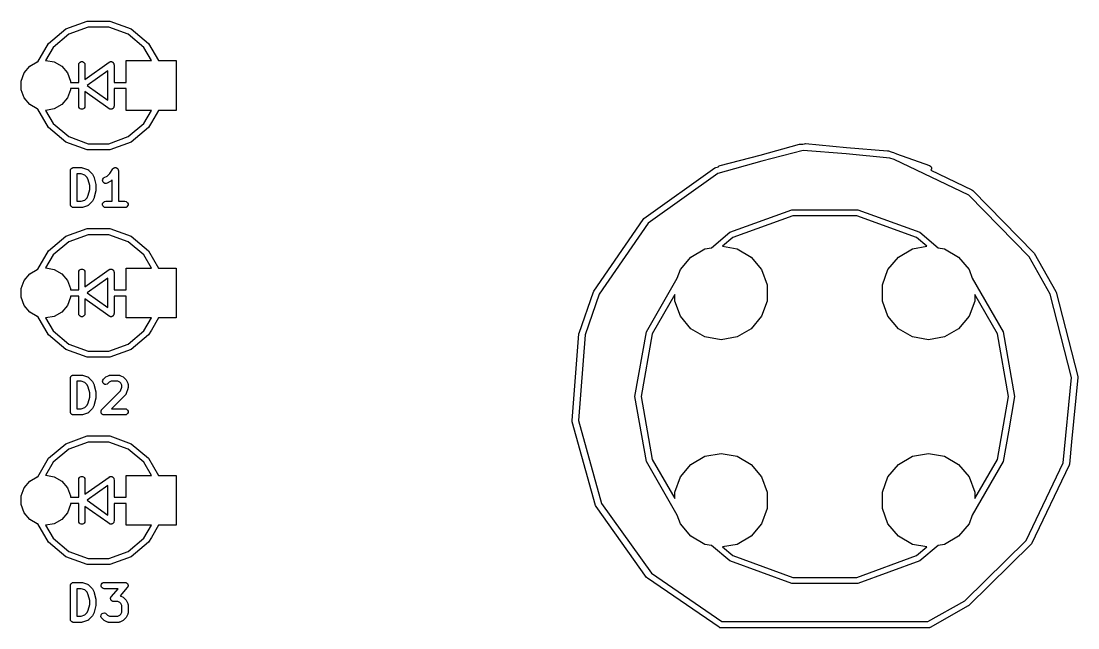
# Model space of a CAD drawing. Extents: x 12 to 77, y -112 to -11.
# Drawn here: x 42.64 to 68.1, y -26.07 to -11.45 of the extents above; entities that cross this region are included whole.
import ezdxf

# ---------------------------------------------------------------- set-up
doc = ezdxf.new("R2010")
doc.units = 0
doc.header["$MEASUREMENT"] = 0
doc.layers.add('BLACK', color=7, linetype='CONTINUOUS')

msp = doc.modelspace()

# ---------------------------------------------------------------- linework, layer by layer
at = {"layer": 'Black'}
for p, q in [((43.7125, -11.636), (44.2265, -11.4489)), ((44.2265, -11.4489), (44.7735, -11.4489)), ((44.7735, -11.4489), (45.2875, -11.636)), ((43.2935, -11.9876), (43.7125, -11.636)), ((44.2526, -11.5966), (43.7875, -11.7659)), ((44.7474, -11.5966), (44.2526, -11.5966)), ((45.2125, -11.7659), (44.7474, -11.5966)), ((45.2875, -11.636), (45.7065, -11.9876)), ((43.7875, -11.7659), (43.4084, -12.084)), ((45.5916, -12.084), (45.2125, -11.7659)), ((43.0371, -12.4317), (43.2935, -11.9876)), ((43.4084, -12.084), (43.227, -12.3982)), ((45.774, -12.4), (45.5916, -12.084)), ((45.7065, -11.9876), (45.9446, -12.4)), ((42.8429, -12.5386), (43.024, -12.434)), ((43.024, -12.434), (43.0371, -12.4317)), ((43.227, -12.3982), (43.23, -12.3977)), ((43.23, -12.3977), (43.436, -12.434)), ((43.436, -12.434), (43.6171, -12.5386)), ((44.025, -12.5), (44.0295, -12.4743)), ((44.0295, -12.4743), (44.0425, -12.4518)), ((44.0425, -12.4518), (44.0625, -12.435)), ((44.0625, -12.435), (44.087, -12.4261)), ((44.087, -12.4261), (44.113, -12.4261)), ((44.113, -12.4261), (44.1375, -12.435)), ((44.1375, -12.435), (44.1575, -12.4518)), ((44.1575, -12.4518), (44.1705, -12.4743)), ((44.1705, -12.4743), (44.175, -12.5)), ((44.175, -12.8543), (44.7564, -12.439)), ((44.7564, -12.439), (44.7597, -12.4374)), ((44.7597, -12.4374), (44.7625, -12.435)), ((44.7625, -12.435), (44.7714, -12.4318)), ((44.7714, -12.4318), (44.7799, -12.4277)), ((44.7799, -12.4277), (44.7835, -12.4274)), ((44.7835, -12.4274), (44.787, -12.4261)), ((44.787, -12.4261), (44.7964, -12.4261)), ((44.7964, -12.4261), (44.8058, -12.4252)), ((44.8058, -12.4252), (44.8094, -12.4261)), ((44.8094, -12.4261), (44.813, -12.4261)), ((44.813, -12.4261), (44.8219, -12.4294)), ((44.8219, -12.4294), (44.8311, -12.4317)), ((44.8311, -12.4317), (44.8341, -12.4338)), ((44.8341, -12.4338), (44.8375, -12.435)), ((44.8375, -12.435), (44.8447, -12.4411)), ((44.8447, -12.4411), (44.8525, -12.4465)), ((44.8525, -12.4465), (44.8547, -12.4494)), ((44.8547, -12.4494), (44.8575, -12.4518)), ((44.8575, -12.4518), (44.8622, -12.46)), ((44.8622, -12.46), (44.8677, -12.4677)), ((44.8677, -12.4677), (44.8687, -12.4712)), ((44.8687, -12.4712), (44.8705, -12.4743)), ((44.8705, -12.4743), (44.8721, -12.4837)), ((45.17, -12.925), (45.17, -12.4)), ((45.17, -12.4), (45.774, -12.4)), ((45.9446, -12.4), (46.37, -12.4)), ((46.37, -12.4), (46.37, -13.6)), ((42.6369, -12.8954), (42.7084, -12.6989)), ((42.7084, -12.6989), (42.8429, -12.5386)), ((43.6171, -12.5386), (43.7516, -12.6989)), ((43.7516, -12.6989), (43.8231, -12.8954)), ((44.025, -12.925), (44.025, -12.5)), ((44.175, -12.5), (44.175, -12.8543)), ((44.725, -12.6457), (44.229, -13)), ((44.725, -13.3543), (44.725, -12.6457)), ((44.8721, -12.4837), (44.8747, -12.4928)), ((44.8747, -12.4928), (44.8744, -12.4964)), ((44.8744, -12.4964), (44.875, -12.5)), ((44.875, -12.5), (44.875, -12.925)), ((42.6369, -13.1046), (42.6369, -12.8954)), ((43.8231, -12.8954), (43.8231, -12.925)), ((43.8231, -12.925), (44.025, -12.925)), ((44.875, -12.925), (45.17, -12.925)), ((42.7084, -13.3011), (42.6369, -13.1046)), ((43.8231, -13.1046), (43.7516, -13.3011)), ((44.025, -13.075), (43.8231, -13.075)), ((43.8231, -13.075), (43.8231, -13.1046)), ((44.025, -13.5), (44.025, -13.075)), ((44.725, -13.5386), (44.175, -13.1457)), ((44.175, -13.1457), (44.175, -13.5)), ((44.229, -13), (44.725, -13.3543)), ((45.17, -13.075), (44.875, -13.075)), ((44.875, -13.075), (44.875, -13.5)), ((45.17, -13.6), (45.17, -13.075)), ((42.8429, -13.4614), (42.7084, -13.3011)), ((43.024, -13.566), (42.8429, -13.4614)), ((43.6171, -13.4614), (43.436, -13.566)), ((43.7516, -13.3011), (43.6171, -13.4614)), ((43.0371, -13.5683), (43.024, -13.566)), ((43.2935, -14.0124), (43.0371, -13.5683)), ((43.23, -13.6023), (43.227, -13.6018)), ((43.227, -13.6018), (43.4084, -13.916)), ((43.436, -13.566), (43.23, -13.6023)), ((44.0295, -13.5257), (44.025, -13.5)), ((44.0425, -13.5482), (44.0295, -13.5257)), ((44.0625, -13.565), (44.0425, -13.5482)), ((44.087, -13.5739), (44.0625, -13.565)), ((44.113, -13.5739), (44.087, -13.5739)), ((44.1375, -13.565), (44.113, -13.5739)), ((44.1575, -13.5482), (44.1375, -13.565)), ((44.1705, -13.5257), (44.1575, -13.5482)), ((44.175, -13.5), (44.1705, -13.5257)), ((44.7564, -13.561), (44.725, -13.5386)), ((44.7597, -13.5626), (44.7564, -13.561)), ((44.7625, -13.565), (44.7597, -13.5626)), ((44.7714, -13.5682), (44.7625, -13.565)), ((44.7799, -13.5723), (44.7714, -13.5682)), ((44.7835, -13.5726), (44.7799, -13.5723)), ((44.787, -13.5739), (44.7835, -13.5726)), ((44.7964, -13.5739), (44.787, -13.5739)), ((44.8058, -13.5748), (44.7964, -13.5739)), ((44.8094, -13.5739), (44.8058, -13.5748)), ((44.813, -13.5739), (44.8094, -13.5739)), ((44.8219, -13.5706), (44.813, -13.5739)), ((44.8311, -13.5683), (44.8219, -13.5706)), ((44.8341, -13.5662), (44.8311, -13.5683)), ((44.8375, -13.565), (44.8341, -13.5662)), ((44.8447, -13.5589), (44.8375, -13.565)), ((44.8525, -13.5535), (44.8447, -13.5589)), ((44.8547, -13.5506), (44.8525, -13.5535)), ((44.8575, -13.5482), (44.8547, -13.5506)), ((44.8622, -13.54), (44.8575, -13.5482)), ((44.8677, -13.5323), (44.8622, -13.54)), ((44.8687, -13.5288), (44.8677, -13.5323)), ((44.8705, -13.5257), (44.8687, -13.5288)), ((44.8721, -13.5163), (44.8705, -13.5257)), ((44.8747, -13.5072), (44.8721, -13.5163)), ((44.875, -13.5), (44.8744, -13.5036)), ((44.8744, -13.5036), (44.8747, -13.5072)), ((45.774, -13.6), (45.17, -13.6)), ((45.5916, -13.916), (45.774, -13.6)), ((45.9446, -13.6), (45.774, -13.8954)), ((46.37, -13.6), (45.9446, -13.6)), ((43.4084, -13.916), (43.7875, -14.2341)), ((45.2125, -14.2341), (45.5916, -13.916)), ((45.774, -13.8954), (45.7065, -14.0124)), ((43.7125, -14.364), (43.2935, -14.0124)), ((43.7875, -14.2341), (44.2526, -14.4034)), ((44.7474, -14.4034), (45.2125, -14.2341)), ((45.7065, -14.0124), (45.2875, -14.364)), ((44.2265, -14.5511), (43.7125, -14.364)), ((44.2526, -14.4034), (44.7474, -14.4034)), ((45.2875, -14.364), (44.7735, -14.5511)), ((60.4406, -14.6803), (61.395, -14.4146)), ((61.395, -14.4146), (61.4209, -14.4121)), ((61.4209, -14.4121), (61.4209, -14.4121)), ((61.4209, -14.4121), (61.4677, -14.4157)), ((61.4677, -14.4157), (61.5132, -14.404)), ((61.5132, -14.404), (61.5391, -14.402)), ((61.5132, -14.404), (61.5132, -14.404)), ((61.5391, -14.402), (61.5391, -14.402)), ((61.5391, -14.402), (62.5251, -14.4979)), ((62.5251, -14.4979), (63.5128, -14.5747)), ((44.7735, -14.5511), (44.2265, -14.5511)), ((59.4813, -14.9274), (60.4406, -14.6803)), ((61.4809, -14.5672), (60.4795, -14.8252)), ((62.512, -14.6473), (61.4809, -14.5672)), ((63.5662, -14.7499), (62.512, -14.6473)), ((63.5128, -14.5747), (63.5223, -14.5771)), ((63.5223, -14.5771), (63.5319, -14.5787)), ((63.5319, -14.5787), (63.5989, -14.6024)), ((63.6685, -14.786), (63.5662, -14.7499)), ((63.5989, -14.6024), (63.6275, -14.6051)), ((63.6275, -14.6051), (63.6526, -14.6121)), ((63.6526, -14.6121), (63.7259, -14.6472)), ((63.7259, -14.6472), (64.525, -14.9293)), ((43.8329, -15.0236), (43.8351, -15.0174)), ((43.8351, -15.0174), (43.8393, -15.0124)), ((43.8393, -15.0124), (43.8426, -15.0067)), ((43.8426, -15.0067), (43.8477, -15.0025)), ((43.8477, -15.0025), (43.8519, -14.9974)), ((43.8519, -14.9974), (43.8575, -14.9942)), ((43.8575, -14.9942), (43.8626, -14.9899)), ((43.8626, -14.9899), (43.8687, -14.9877)), ((43.8687, -14.9877), (43.8744, -14.9844)), ((43.8744, -14.9844), (43.8809, -14.9833)), ((43.8809, -14.9833), (43.8871, -14.981)), ((43.8871, -14.981), (43.8936, -14.981)), ((43.8936, -14.981), (43.9001, -14.9799)), ((43.9001, -14.9799), (44.0936, -14.9799)), ((44.0936, -14.9799), (44.1054, -14.982)), ((44.1054, -14.982), (44.1173, -14.9837)), ((44.1173, -14.9837), (44.2334, -15.0224)), ((44.7707, -15.1232), (44.844, -15.0133)), ((44.844, -15.0133), (44.8469, -15.0103)), ((44.8469, -15.0103), (44.8489, -15.0067)), ((44.8489, -15.0067), (44.8558, -15.0009)), ((44.8558, -15.0009), (44.862, -14.9945)), ((44.862, -14.9945), (44.8657, -14.9926)), ((44.8657, -14.9926), (44.8689, -14.9899)), ((44.8689, -14.9899), (44.8773, -14.9869)), ((44.8773, -14.9869), (44.8853, -14.9829)), ((44.8853, -14.9829), (44.8895, -14.9825)), ((44.8895, -14.9825), (44.8934, -14.981)), ((44.8934, -14.981), (44.9023, -14.981)), ((44.9023, -14.981), (44.9112, -14.9801)), ((44.9112, -14.9801), (44.9153, -14.981)), ((44.9153, -14.981), (44.9194, -14.981)), ((44.9194, -14.981), (44.9278, -14.9841)), ((44.9278, -14.9841), (44.9365, -14.9862)), ((44.9365, -14.9862), (44.94, -14.9885)), ((44.94, -14.9885), (44.9439, -14.9899)), ((44.9439, -14.9899), (44.9508, -14.9957)), ((44.9508, -14.9957), (44.9582, -15.0007)), ((44.9582, -15.0007), (44.9607, -15.004)), ((44.9607, -15.004), (44.9639, -15.0067)), ((44.9639, -15.0067), (44.9683, -15.0144)), ((44.9683, -15.0144), (44.9736, -15.0217)), ((44.9736, -15.0217), (44.9748, -15.0256)), ((57.6431, -16.2086), (59.3501, -14.9885)), ((59.3501, -14.9885), (59.3736, -14.9773)), ((59.3736, -14.9773), (59.4375, -14.9595)), ((60.4795, -14.8252), (59.4266, -15.1183)), ((59.4375, -14.9595), (59.439, -14.9564)), ((59.439, -14.9564), (59.4576, -14.9381)), ((59.4576, -14.9381), (59.4813, -14.9274)), ((65.4689, -15.6469), (63.6685, -14.786)), ((64.525, -14.9293), (64.5477, -14.9421)), ((64.5477, -14.9421), (64.5646, -14.9619)), ((64.5646, -14.9619), (64.5737, -14.9863)), ((64.574, -15.0123), (64.5653, -15.0369)), ((64.5737, -14.9863), (64.574, -15.0123)), ((43.8251, -15.0549), (43.8262, -15.0484)), ((43.8251, -15.8677), (43.8251, -15.0549)), ((43.8262, -15.0419), (43.8285, -15.0357)), ((43.8262, -15.0484), (43.8262, -15.0419)), ((43.8285, -15.0357), (43.8296, -15.0292)), ((43.8296, -15.0292), (43.8329, -15.0236)), ((44.0814, -15.1299), (43.9751, -15.1299)), ((43.9751, -15.1299), (43.9751, -15.7927)), ((44.1692, -15.1592), (44.0814, -15.1299)), ((44.2255, -15.2154), (44.1692, -15.1592)), ((44.2551, -15.2746), (44.2255, -15.2154)), ((44.2334, -15.0224), (44.2372, -15.0245)), ((44.2372, -15.0245), (44.2414, -15.0256)), ((44.2414, -15.0256), (44.2486, -15.0307)), ((44.2486, -15.0307), (44.2563, -15.0349)), ((44.2895, -15.4125), (44.2551, -15.2746)), ((44.2563, -15.0349), (44.2592, -15.0381)), ((44.2592, -15.0381), (44.2627, -15.0406)), ((44.2627, -15.0406), (44.3402, -15.118)), ((44.3402, -15.118), (44.3471, -15.1278)), ((44.3471, -15.1278), (44.3542, -15.1375)), ((44.3542, -15.1375), (44.3929, -15.2149)), ((44.3929, -15.2149), (44.3952, -15.2227)), ((44.3952, -15.2227), (44.3986, -15.2302)), ((44.3986, -15.2302), (44.4373, -15.385)), ((44.5993, -15.2826), (44.6054, -15.2573)), ((44.6054, -15.2573), (44.6197, -15.2356)), ((44.6197, -15.2356), (44.6406, -15.22)), ((44.6406, -15.22), (44.7072, -15.1868)), ((44.7072, -15.1868), (44.7707, -15.1232)), ((44.8314, -15.2747), (44.8046, -15.3015)), ((44.8314, -15.7927), (44.8314, -15.2747)), ((44.9748, -15.0256), (44.9769, -15.0292)), ((44.9769, -15.0292), (44.9784, -15.0381)), ((44.9784, -15.0381), (44.9809, -15.0467)), ((44.9809, -15.0467), (44.9807, -15.0508)), ((44.9807, -15.0508), (44.9814, -15.0549)), ((44.9814, -15.0549), (44.9814, -15.7927)), ((59.4266, -15.1183), (57.7411, -16.323)), ((64.5653, -15.0369), (64.5584, -15.0453)), ((64.5584, -15.0453), (65.5455, -15.5173)), ((44.2551, -15.648), (44.2895, -15.5101)), ((44.2895, -15.5101), (44.2895, -15.4125)), ((44.4373, -15.385), (44.4379, -15.3942)), ((44.4379, -15.5284), (44.4373, -15.5375)), ((44.4379, -15.3942), (44.4395, -15.4032)), ((44.4395, -15.5194), (44.4379, -15.5284)), ((44.4395, -15.4032), (44.4395, -15.5194)), ((44.6023, -15.3085), (44.5993, -15.2826)), ((44.6139, -15.3318), (44.6023, -15.3085)), ((44.6328, -15.3497), (44.6139, -15.3318)), ((44.6567, -15.3601), (44.6328, -15.3497)), ((44.6827, -15.3616), (44.6567, -15.3601)), ((44.7077, -15.3542), (44.6827, -15.3616)), ((44.7851, -15.3155), (44.7077, -15.3542)), ((44.7948, -15.3083), (44.7851, -15.3155)), ((44.8046, -15.3015), (44.7948, -15.3083)), ((65.5455, -15.5173), (65.5455, -15.5173)), ((65.5455, -15.5173), (65.5455, -15.5173)), ((65.5455, -15.5173), (65.5667, -15.5324)), ((44.0814, -15.7927), (44.1692, -15.7634)), ((44.1692, -15.7634), (44.2255, -15.7072)), ((44.2255, -15.7072), (44.2551, -15.648)), ((44.3542, -15.7851), (44.3471, -15.7948)), ((44.3929, -15.7077), (44.3542, -15.7851)), ((44.3952, -15.6999), (44.3929, -15.7077)), ((44.3986, -15.6924), (44.3952, -15.6999)), ((44.4373, -15.5375), (44.3986, -15.6924)), ((66.9219, -17.1284), (65.4689, -15.6469)), ((65.5667, -15.5324), (65.5667, -15.5324)), ((65.5667, -15.5324), (67.0359, -17.0304)), ((43.8262, -15.8742), (43.8251, -15.8677)), ((43.8262, -15.8807), (43.8262, -15.8742)), ((43.8285, -15.8869), (43.8262, -15.8807)), ((43.8296, -15.8933), (43.8285, -15.8869)), ((43.8329, -15.899), (43.8296, -15.8933)), ((43.8351, -15.9052), (43.8329, -15.899)), ((43.8393, -15.9102), (43.8351, -15.9052)), ((43.8426, -15.9159), (43.8393, -15.9102)), ((43.8477, -15.9201), (43.8426, -15.9159)), ((43.8519, -15.9251), (43.8477, -15.9201)), ((43.8575, -15.9284), (43.8519, -15.9251)), ((43.8626, -15.9326), (43.8575, -15.9284)), ((43.8687, -15.9349), (43.8626, -15.9326)), ((43.8744, -15.9382), (43.8687, -15.9349)), ((43.8809, -15.9393), (43.8744, -15.9382)), ((43.8871, -15.9416), (43.8809, -15.9393)), ((43.8936, -15.9416), (43.8871, -15.9416)), ((43.9001, -15.9427), (43.8936, -15.9416)), ((44.0936, -15.9427), (43.9001, -15.9427)), ((43.9751, -15.7927), (44.0814, -15.7927)), ((44.1054, -15.9406), (44.0936, -15.9427)), ((44.1173, -15.9388), (44.1054, -15.9406)), ((44.2334, -15.9001), (44.1173, -15.9388)), ((44.2372, -15.8981), (44.2334, -15.9001)), ((44.2414, -15.897), (44.2372, -15.8981)), ((44.2486, -15.8919), (44.2414, -15.897)), ((44.2563, -15.8877), (44.2486, -15.8919)), ((44.2592, -15.8845), (44.2563, -15.8877)), ((44.2627, -15.882), (44.2592, -15.8845)), ((44.3402, -15.8046), (44.2627, -15.882)), ((44.3471, -15.7948), (44.3402, -15.8046)), ((44.6003, -15.8547), (44.6092, -15.8302)), ((44.6003, -15.8807), (44.6003, -15.8547)), ((44.6092, -15.9052), (44.6003, -15.8807)), ((44.6092, -15.8302), (44.626, -15.8102)), ((44.626, -15.9251), (44.6092, -15.9052)), ((44.626, -15.8102), (44.6485, -15.7972)), ((44.6485, -15.9382), (44.626, -15.9251)), ((44.6485, -15.7972), (44.6742, -15.7927)), ((44.6742, -15.9427), (44.6485, -15.9382)), ((44.6742, -15.7927), (44.8314, -15.7927)), ((45.1386, -15.9427), (44.6742, -15.9427)), ((44.9814, -15.7927), (45.1386, -15.7927)), ((45.1386, -15.7927), (45.1643, -15.7972)), ((45.1643, -15.9382), (45.1386, -15.9427)), ((45.1643, -15.7972), (45.1868, -15.8102)), ((45.1868, -15.9251), (45.1643, -15.9382)), ((45.1868, -15.8102), (45.2036, -15.8302)), ((45.2036, -15.9052), (45.1868, -15.9251)), ((45.2036, -15.8302), (45.2125, -15.8547)), ((45.2125, -15.8807), (45.2036, -15.9052)), ((45.2125, -15.8547), (45.2125, -15.8807)), ((59.7125, -16.5379), (61.2056, -15.9945)), ((61.2056, -15.9945), (62.7944, -15.9945)), ((62.7944, -15.9945), (64.2875, -16.5379)), ((56.4381, -17.9576), (57.6249, -16.2272)), ((57.6249, -16.2272), (57.6431, -16.2086)), ((57.6431, -16.2086), (57.6431, -16.2086)), ((61.2316, -16.1422), (59.7875, -16.6678)), ((62.7684, -16.1422), (61.2316, -16.1422)), ((64.2125, -16.6678), (62.7684, -16.1422)), ((43.7125, -16.636), (44.2265, -16.4489)), ((44.2265, -16.4489), (44.7735, -16.4489)), ((44.7735, -16.4489), (45.2875, -16.636)), ((57.7411, -16.323), (56.5674, -18.0343)), ((59.2669, -16.9118), (59.7125, -16.5379)), ((64.2875, -16.5379), (64.7331, -16.9118)), ((43.2935, -16.9876), (43.7125, -16.636)), ((43.7875, -16.7659), (43.4084, -17.084)), ((44.2526, -16.5966), (43.7875, -16.7659)), ((44.7474, -16.5966), (44.2526, -16.5966)), ((45.2125, -16.7659), (44.7474, -16.5966)), ((45.5916, -17.084), (45.2125, -16.7659)), ((45.2875, -16.636), (45.7065, -16.9876)), ((59.7875, -16.6678), (59.5378, -16.8774)), ((64.4622, -16.8774), (64.2125, -16.6678)), ((43.0371, -17.4317), (43.2935, -16.9876)), ((45.7065, -16.9876), (45.9446, -17.4)), ((58.7741, -17.1349), (59.1138, -16.9388)), ((59.1138, -16.9388), (59.2669, -16.9118)), ((59.5378, -16.8774), (59.8862, -16.9388)), ((59.8862, -16.9388), (60.2259, -17.1349)), ((63.7741, -17.1349), (64.1138, -16.9388)), ((64.1138, -16.9388), (64.4622, -16.8774)), ((64.7331, -16.9118), (64.8862, -16.9388)), ((64.8862, -16.9388), (65.2259, -17.1349)), ((67.0359, -17.0304), (67.0414, -17.0385)), ((67.0414, -17.0385), (67.0476, -17.046)), ((67.0476, -17.046), (67.5653, -17.9631)), ((43.4084, -17.084), (43.227, -17.3982)), ((45.774, -17.4), (45.5916, -17.084)), ((58.522, -17.4354), (58.7741, -17.1349)), ((60.2259, -17.1349), (60.478, -17.4354)), ((63.522, -17.4354), (63.7741, -17.1349)), ((65.2259, -17.1349), (65.478, -17.4354)), ((67.4298, -18.0283), (66.9219, -17.1284)), ((42.7084, -17.6989), (42.8429, -17.5386)), ((42.8429, -17.5386), (43.024, -17.434)), ((43.024, -17.434), (43.0371, -17.4317)), ((43.227, -17.3982), (43.23, -17.3977)), ((43.23, -17.3977), (43.436, -17.434)), ((43.436, -17.434), (43.6171, -17.5386)), ((43.6171, -17.5386), (43.7516, -17.6989)), ((44.025, -17.5), (44.0295, -17.4743)), ((44.025, -17.925), (44.025, -17.5)), ((44.0295, -17.4743), (44.0425, -17.4518)), ((44.0425, -17.4518), (44.0625, -17.435)), ((44.0625, -17.435), (44.087, -17.4261)), ((44.087, -17.4261), (44.113, -17.4261)), ((44.113, -17.4261), (44.1375, -17.435)), ((44.1375, -17.435), (44.1575, -17.4518)), ((44.1575, -17.4518), (44.1705, -17.4743)), ((44.1705, -17.4743), (44.175, -17.5)), ((44.175, -17.8543), (44.7564, -17.439)), ((44.175, -17.5), (44.175, -17.8543)), ((44.7564, -17.439), (44.7597, -17.4374)), ((44.7597, -17.4374), (44.7625, -17.435)), ((44.7625, -17.435), (44.7714, -17.4318)), ((44.7714, -17.4318), (44.7799, -17.4277)), ((44.7799, -17.4277), (44.7835, -17.4274)), ((44.7835, -17.4274), (44.787, -17.4261)), ((44.787, -17.4261), (44.7964, -17.4261)), ((44.7964, -17.4261), (44.8058, -17.4252)), ((44.8058, -17.4252), (44.8094, -17.4261)), ((44.8094, -17.4261), (44.813, -17.4261)), ((44.813, -17.4261), (44.8219, -17.4294)), ((44.8219, -17.4294), (44.8311, -17.4317)), ((44.8311, -17.4317), (44.8341, -17.4338)), ((44.8341, -17.4338), (44.8375, -17.435)), ((44.8375, -17.435), (44.8447, -17.4411)), ((44.8447, -17.4411), (44.8525, -17.4465)), ((44.8525, -17.4465), (44.8547, -17.4494)), ((44.8547, -17.4494), (44.8575, -17.4518)), ((44.8575, -17.4518), (44.8622, -17.46)), ((44.8622, -17.46), (44.8677, -17.4677)), ((44.8677, -17.4677), (44.8687, -17.4712)), ((44.8687, -17.4712), (44.8705, -17.4743)), ((44.8705, -17.4743), (44.8721, -17.4837)), ((44.8721, -17.4837), (44.8747, -17.4928)), ((44.8747, -17.4928), (44.8744, -17.4964)), ((44.8744, -17.4964), (44.875, -17.5)), ((44.875, -17.5), (44.875, -17.925)), ((45.17, -17.925), (45.17, -17.4)), ((45.17, -17.4), (45.774, -17.4)), ((45.9446, -17.4), (46.37, -17.4)), ((46.37, -17.4), (46.37, -18.6)), ((58.4455, -17.6457), (58.522, -17.4354)), ((60.478, -17.4354), (60.6121, -17.8039)), ((63.3879, -17.8039), (63.522, -17.4354)), ((65.478, -17.4354), (65.5545, -17.6457)), ((42.6369, -17.8954), (42.7084, -17.6989)), ((43.7516, -17.6989), (43.8231, -17.8954)), ((44.725, -17.6457), (44.229, -18)), ((44.725, -18.3543), (44.725, -17.6457)), ((57.7009, -18.9353), (58.4455, -17.6457)), ((60.6121, -17.8039), (60.6121, -18.1961)), ((63.3879, -18.1961), (63.3879, -17.8039)), ((65.5545, -17.6457), (66.2991, -18.9353)), ((42.6369, -18.1046), (42.6369, -17.8954)), ((43.8231, -17.8954), (43.8231, -17.925)), ((43.8231, -17.925), (44.025, -17.925)), ((44.025, -18.075), (43.8231, -18.075)), ((43.8231, -18.075), (43.8231, -18.1046)), ((44.025, -18.5), (44.025, -18.075)), ((44.229, -18), (44.725, -18.3543)), ((44.875, -17.925), (45.17, -17.925)), ((45.17, -18.075), (44.875, -18.075)), ((44.875, -18.075), (44.875, -18.5)), ((45.17, -18.6), (45.17, -18.075)), ((56.0787, -18.9681), (56.4293, -17.975)), ((56.5674, -18.0343), (56.2234, -19.0087)), ((56.4293, -17.975), (56.4341, -17.9665)), ((56.4341, -17.9665), (56.4381, -17.9576)), ((58.3879, -18.0409), (57.8419, -18.9866)), ((58.3879, -18.1961), (58.3879, -18.0409)), ((65.6121, -18.0409), (65.6121, -18.1961)), ((66.1581, -18.9866), (65.6121, -18.0409)), ((67.9474, -20.0378), (67.4298, -18.0283)), ((67.5653, -17.9631), (67.5686, -17.9724)), ((67.5686, -17.9724), (67.5726, -17.9813)), ((67.5726, -17.9813), (68.096, -20.0132)), ((42.7084, -18.3011), (42.6369, -18.1046)), ((42.8429, -18.4614), (42.7084, -18.3011)), ((43.7516, -18.3011), (43.6171, -18.4614)), ((43.8231, -18.1046), (43.7516, -18.3011)), ((44.725, -18.5386), (44.175, -18.1457)), ((44.175, -18.1457), (44.175, -18.5)), ((58.522, -18.5646), (58.3879, -18.1961)), ((60.6121, -18.1961), (60.478, -18.5646)), ((63.522, -18.5646), (63.3879, -18.1961)), ((65.6121, -18.1961), (65.478, -18.5646)), ((43.024, -18.566), (42.8429, -18.4614)), ((43.0371, -18.5683), (43.024, -18.566)), ((43.2935, -19.0124), (43.0371, -18.5683)), ((43.436, -18.566), (43.23, -18.6023)), ((43.6171, -18.4614), (43.436, -18.566)), ((44.0295, -18.5257), (44.025, -18.5)), ((44.0425, -18.5482), (44.0295, -18.5257)), ((44.0625, -18.565), (44.0425, -18.5482)), ((44.087, -18.5739), (44.0625, -18.565)), ((44.113, -18.5739), (44.087, -18.5739)), ((44.1375, -18.565), (44.113, -18.5739)), ((44.1575, -18.5482), (44.1375, -18.565)), ((44.1705, -18.5257), (44.1575, -18.5482)), ((44.175, -18.5), (44.1705, -18.5257)), ((44.7564, -18.561), (44.725, -18.5386)), ((44.7597, -18.5626), (44.7564, -18.561)), ((44.7625, -18.565), (44.7597, -18.5626)), ((44.7714, -18.5682), (44.7625, -18.565)), ((44.7799, -18.5723), (44.7714, -18.5682)), ((44.7835, -18.5726), (44.7799, -18.5723)), ((44.787, -18.5739), (44.7835, -18.5726)), ((44.7964, -18.5739), (44.787, -18.5739)), ((44.8058, -18.5748), (44.7964, -18.5739)), ((44.8094, -18.5739), (44.8058, -18.5748)), ((44.813, -18.5739), (44.8094, -18.5739)), ((44.8219, -18.5706), (44.813, -18.5739)), ((44.8311, -18.5683), (44.8219, -18.5706)), ((44.8341, -18.5662), (44.8311, -18.5683)), ((44.8375, -18.565), (44.8341, -18.5662)), ((44.8447, -18.5589), (44.8375, -18.565)), ((44.8525, -18.5535), (44.8447, -18.5589)), ((44.8547, -18.5506), (44.8525, -18.5535)), ((44.8575, -18.5482), (44.8547, -18.5506)), ((44.8622, -18.54), (44.8575, -18.5482)), ((44.8677, -18.5323), (44.8622, -18.54)), ((44.8687, -18.5288), (44.8677, -18.5323)), ((44.8705, -18.5257), (44.8687, -18.5288)), ((44.8721, -18.5163), (44.8705, -18.5257)), ((44.8747, -18.5072), (44.8721, -18.5163)), ((44.875, -18.5), (44.8744, -18.5036)), ((44.8744, -18.5036), (44.8747, -18.5072)), ((58.7741, -18.8651), (58.522, -18.5646)), ((60.478, -18.5646), (60.2259, -18.8651)), ((63.7741, -18.8651), (63.522, -18.5646)), ((65.478, -18.5646), (65.2259, -18.8651)), ((43.23, -18.6023), (43.227, -18.6018)), ((43.227, -18.6018), (43.4084, -18.916)), ((45.774, -18.6), (45.17, -18.6)), ((45.5916, -18.916), (45.774, -18.6)), ((45.9446, -18.6), (45.774, -18.8954)), ((46.37, -18.6), (45.9446, -18.6)), ((43.7125, -19.364), (43.2935, -19.0124)), ((43.4084, -18.916), (43.7875, -19.2341)), ((45.2125, -19.2341), (45.5916, -18.916)), ((45.7065, -19.0124), (45.2875, -19.364)), ((45.774, -18.8954), (45.7065, -19.0124)), ((55.9121, -21.0791), (56.0747, -18.9872)), ((56.2234, -19.0087), (56.0627, -21.0776)), ((56.0747, -18.9872), (56.0771, -18.9777)), ((56.0771, -18.9777), (56.0787, -18.9681)), ((57.425, -20.5), (57.7009, -18.9353)), ((57.8419, -18.9866), (57.575, -20.5)), ((59.1138, -19.0612), (58.7741, -18.8651)), ((59.5, -19.1293), (59.1138, -19.0612)), ((59.8862, -19.0612), (59.5, -19.1293)), ((60.2259, -18.8651), (59.8862, -19.0612)), ((64.1138, -19.0612), (63.7741, -18.8651)), ((64.5, -19.1293), (64.1138, -19.0612)), ((64.8862, -19.0612), (64.5, -19.1293)), ((65.2259, -18.8651), (64.8862, -19.0612)), ((66.425, -20.5), (66.1581, -18.9866)), ((66.2991, -18.9353), (66.575, -20.5)), ((43.7875, -19.2341), (44.2526, -19.4034)), ((44.7474, -19.4034), (45.2125, -19.2341)), ((44.2265, -19.5511), (43.7125, -19.364)), ((44.7735, -19.5511), (44.2265, -19.5511)), ((44.2526, -19.4034), (44.7474, -19.4034)), ((45.2875, -19.364), (44.7735, -19.5511)), ((43.8251, -20.0549), (43.8262, -20.0484)), ((43.8251, -20.8677), (43.8251, -20.0549)), ((43.8262, -20.0419), (43.8285, -20.0357)), ((43.8262, -20.0484), (43.8262, -20.0419)), ((43.8285, -20.0357), (43.8296, -20.0292)), ((43.8296, -20.0292), (43.8329, -20.0236)), ((43.8329, -20.0236), (43.8351, -20.0174)), ((43.8351, -20.0174), (43.8393, -20.0124)), ((43.8393, -20.0124), (43.8426, -20.0067)), ((43.8426, -20.0067), (43.8477, -20.0025)), ((43.8477, -20.0025), (43.8519, -19.9974)), ((43.8519, -19.9974), (43.8575, -19.9942)), ((43.8575, -19.9942), (43.8626, -19.9899)), ((43.8626, -19.9899), (43.8687, -19.9877)), ((43.8687, -19.9877), (43.8744, -19.9844)), ((43.8744, -19.9844), (43.8809, -19.9833)), ((43.8809, -19.9833), (43.8871, -19.981)), ((43.8871, -19.981), (43.8936, -19.981)), ((43.8936, -19.981), (43.9001, -19.9799)), ((43.9001, -19.9799), (44.0936, -19.9799)), ((44.0936, -19.9799), (44.1054, -19.982)), ((44.1054, -19.982), (44.1173, -19.9837)), ((44.1173, -19.9837), (44.2334, -20.0224)), ((44.2334, -20.0224), (44.2372, -20.0245)), ((44.2372, -20.0245), (44.2414, -20.0256)), ((44.2414, -20.0256), (44.2486, -20.0307)), ((44.2486, -20.0307), (44.2563, -20.0349)), ((44.2563, -20.0349), (44.2592, -20.0381)), ((44.2592, -20.0381), (44.2627, -20.0406)), ((44.2627, -20.0406), (44.3402, -20.118)), ((44.5995, -20.1258), (44.6062, -20.1006)), ((44.6062, -20.1006), (44.6211, -20.0793)), ((44.6211, -20.0793), (44.6598, -20.0406)), ((44.6598, -20.0406), (44.6697, -20.0337)), ((44.6697, -20.0337), (44.6793, -20.0265)), ((44.6793, -20.0265), (44.7567, -19.9878)), ((44.7567, -19.9878), (44.7609, -19.9866)), ((44.7609, -19.9866), (44.7646, -19.9844)), ((44.7646, -19.9844), (44.7733, -19.9829)), ((44.7733, -19.9829), (44.7817, -19.9804)), ((44.7817, -19.9804), (44.786, -19.9806)), ((44.786, -19.9806), (44.7903, -19.9799)), ((44.7903, -19.9799), (44.9838, -19.9799)), ((44.9838, -19.9799), (44.9881, -19.9806)), ((44.9881, -19.9806), (44.9924, -19.9804)), ((44.9924, -19.9804), (45.0008, -19.9829)), ((45.0008, -19.9829), (45.0095, -19.9844)), ((45.0095, -19.9844), (45.0132, -19.9866)), ((45.0132, -19.9866), (45.0174, -19.9878)), ((45.0174, -19.9878), (45.0948, -20.0265)), ((45.0948, -20.0265), (45.1044, -20.0337)), ((45.1044, -20.0337), (45.1143, -20.0406)), ((45.1143, -20.0406), (45.153, -20.0793)), ((45.153, -20.0793), (45.1599, -20.0891)), ((45.1599, -20.0891), (45.167, -20.0988)), ((45.167, -20.0988), (45.2057, -20.1762)), ((67.7468, -22.0998), (67.9474, -20.0378)), ((68.098, -20.0391), (67.9474, -21.5871)), ((68.096, -20.0132), (68.098, -20.0391)), ((44.0814, -20.1299), (43.9751, -20.1299)), ((43.9751, -20.1299), (43.9751, -20.7927)), ((44.1692, -20.1592), (44.0814, -20.1299)), ((44.2255, -20.2154), (44.1692, -20.1592)), ((44.2551, -20.2746), (44.2255, -20.2154)), ((44.2895, -20.4125), (44.2551, -20.2746)), ((44.3402, -20.118), (44.3471, -20.1278)), ((44.3471, -20.1278), (44.3542, -20.1375)), ((44.3542, -20.1375), (44.3929, -20.2149)), ((44.3929, -20.2149), (44.3952, -20.2227)), ((44.3952, -20.2227), (44.3986, -20.2302)), ((44.3986, -20.2302), (44.4373, -20.385)), ((44.5824, -20.8147), (45.0344, -20.3627)), ((44.6017, -20.1517), (44.5995, -20.1258)), ((44.6127, -20.1753), (44.6017, -20.1517)), ((44.6312, -20.1937), (44.6127, -20.1753)), ((44.6548, -20.2048), (44.6312, -20.1937)), ((44.6807, -20.207), (44.6548, -20.2048)), ((44.7059, -20.2003), (44.6807, -20.207)), ((44.7272, -20.1853), (44.7059, -20.2003)), ((44.7573, -20.1552), (44.7272, -20.1853)), ((44.808, -20.1299), (44.7573, -20.1552)), ((44.9661, -20.1299), (44.808, -20.1299)), ((45.0168, -20.1552), (44.9661, -20.1299)), ((45.0383, -20.1767), (45.0168, -20.1552)), ((45.0344, -20.3627), (45.0636, -20.275)), ((45.0636, -20.2274), (45.0383, -20.1767)), ((45.0636, -20.275), (45.0636, -20.2274)), ((45.2098, -20.3108), (45.1711, -20.427)), ((45.2057, -20.1762), (45.2069, -20.1803)), ((45.2069, -20.1803), (45.2091, -20.1841)), ((45.2091, -20.1841), (45.2106, -20.1927)), ((45.2115, -20.299), (45.2098, -20.3108)), ((45.2106, -20.1927), (45.2131, -20.2011)), ((45.2136, -20.2871), (45.2115, -20.299)), ((45.2131, -20.2011), (45.2129, -20.2055)), ((45.2129, -20.2055), (45.2136, -20.2097)), ((45.2136, -20.2097), (45.2136, -20.2871)), ((44.2551, -20.648), (44.2895, -20.5101)), ((44.2895, -20.5101), (44.2895, -20.4125)), ((44.4373, -20.5375), (44.3986, -20.6924)), ((44.4373, -20.385), (44.4379, -20.3942)), ((44.4379, -20.5284), (44.4373, -20.5375)), ((44.4379, -20.3942), (44.4395, -20.4032)), ((44.4395, -20.5194), (44.4379, -20.5284)), ((44.4395, -20.4032), (44.4395, -20.5194)), ((45.153, -20.4563), (44.8165, -20.7927)), ((45.1554, -20.4527), (45.153, -20.4563)), ((45.1587, -20.4499), (45.1554, -20.4527)), ((45.1629, -20.4421), (45.1587, -20.4499)), ((45.1679, -20.4349), (45.1629, -20.4421)), ((45.169, -20.4308), (45.1679, -20.4349)), ((45.1711, -20.427), (45.169, -20.4308)), ((57.7009, -22.0647), (57.425, -20.5)), ((57.575, -20.5), (57.8419, -22.0134)), ((66.1581, -22.0134), (66.425, -20.5)), ((66.575, -20.5), (66.425, -21.3507)), ((43.8262, -20.8742), (43.8251, -20.8677)), ((43.8262, -20.8807), (43.8262, -20.8742)), ((43.9751, -20.7927), (44.0814, -20.7927)), ((44.0814, -20.7927), (44.1692, -20.7634)), ((44.1692, -20.7634), (44.2255, -20.7072)), ((44.2255, -20.7072), (44.2551, -20.648)), ((44.3402, -20.8046), (44.2627, -20.882)), ((44.3471, -20.7948), (44.3402, -20.8046)), ((44.3542, -20.7851), (44.3471, -20.7948)), ((44.3929, -20.7077), (44.3542, -20.7851)), ((44.3952, -20.6999), (44.3929, -20.7077)), ((44.3986, -20.6924), (44.3952, -20.6999)), ((44.5608, -20.8612), (44.5616, -20.858)), ((44.5616, -20.8709), (44.5608, -20.8612)), ((44.5616, -20.8547), (44.565, -20.8455)), ((44.5616, -20.858), (44.5616, -20.8547)), ((44.5616, -20.8807), (44.5616, -20.8709)), ((44.565, -20.8455), (44.5675, -20.836)), ((44.5675, -20.836), (44.5694, -20.8333)), ((44.5694, -20.8333), (44.5705, -20.8302)), ((44.5705, -20.8302), (44.5768, -20.8227)), ((44.5768, -20.8227), (44.5824, -20.8147)), ((44.8165, -20.7927), (45.1386, -20.7927)), ((45.1386, -20.7927), (45.1643, -20.7972)), ((45.1643, -20.7972), (45.1868, -20.8102)), ((45.1868, -20.8102), (45.2036, -20.8302)), ((45.2036, -20.8302), (45.2125, -20.8547)), ((45.2125, -20.8547), (45.2125, -20.8807)), ((43.8285, -20.8869), (43.8262, -20.8807)), ((43.8296, -20.8933), (43.8285, -20.8869)), ((43.8329, -20.899), (43.8296, -20.8933)), ((43.8351, -20.9052), (43.8329, -20.899)), ((43.8393, -20.9102), (43.8351, -20.9052)), ((43.8426, -20.9159), (43.8393, -20.9102)), ((43.8477, -20.9201), (43.8426, -20.9159)), ((43.8519, -20.9251), (43.8477, -20.9201)), ((43.8575, -20.9284), (43.8519, -20.9251)), ((43.8626, -20.9326), (43.8575, -20.9284)), ((43.8687, -20.9349), (43.8626, -20.9326)), ((43.8744, -20.9382), (43.8687, -20.9349)), ((43.8809, -20.9393), (43.8744, -20.9382)), ((43.8871, -20.9416), (43.8809, -20.9393)), ((43.8936, -20.9416), (43.8871, -20.9416)), ((43.9001, -20.9427), (43.8936, -20.9416)), ((44.0936, -20.9427), (43.9001, -20.9427)), ((44.1054, -20.9406), (44.0936, -20.9427)), ((44.1173, -20.9388), (44.1054, -20.9406)), ((44.2334, -20.9001), (44.1173, -20.9388)), ((44.2372, -20.8981), (44.2334, -20.9001)), ((44.2414, -20.897), (44.2372, -20.8981)), ((44.2486, -20.8919), (44.2414, -20.897)), ((44.2563, -20.8877), (44.2486, -20.8919)), ((44.2592, -20.8845), (44.2563, -20.8877)), ((44.2627, -20.882), (44.2592, -20.8845)), ((44.5627, -20.8838), (44.5616, -20.8807)), ((44.563, -20.8871), (44.5627, -20.8838)), ((44.5672, -20.896), (44.563, -20.8871)), ((44.5705, -20.9052), (44.5672, -20.896)), ((44.5726, -20.9077), (44.5705, -20.9052)), ((44.574, -20.9107), (44.5726, -20.9077)), ((44.581, -20.9176), (44.574, -20.9107)), ((44.5873, -20.9251), (44.581, -20.9176)), ((44.5901, -20.9268), (44.5873, -20.9251)), ((44.5924, -20.9291), (44.5901, -20.9268)), ((44.6013, -20.9333), (44.5924, -20.9291)), ((44.6098, -20.9382), (44.6013, -20.9333)), ((44.6131, -20.9387), (44.6098, -20.9382)), ((44.6161, -20.9401), (44.6131, -20.9387)), ((44.6258, -20.941), (44.6161, -20.9401)), ((44.6355, -20.9427), (44.6258, -20.941)), ((45.1386, -20.9427), (44.6355, -20.9427)), ((45.1643, -20.9382), (45.1386, -20.9427)), ((45.1868, -20.9251), (45.1643, -20.9382)), ((45.2036, -20.9052), (45.1868, -20.9251)), ((45.2125, -20.8807), (45.2036, -20.9052)), ((55.9146, -21.1051), (55.9121, -21.0791)), ((55.9121, -21.0791), (55.9121, -21.0791)), ((56.4773, -23.1264), (55.9146, -21.1051)), ((56.0627, -21.0776), (56.6183, -23.0734)), ((66.425, -21.3507), (66.2991, -22.0647)), ((43.2935, -21.9876), (43.7125, -21.636)), ((43.7125, -21.636), (44.2265, -21.4489)), ((44.2526, -21.5966), (43.7875, -21.7659)), ((44.2265, -21.4489), (44.7735, -21.4489)), ((44.7474, -21.5966), (44.2526, -21.5966)), ((45.2125, -21.7659), (44.7474, -21.5966)), ((44.7735, -21.4489), (45.2875, -21.636)), ((45.2875, -21.636), (45.7065, -21.9876)), ((67.9474, -21.5871), (67.8949, -22.1275)), ((43.7875, -21.7659), (43.4084, -22.084)), ((45.5916, -22.084), (45.2125, -21.7659)), ((59.1138, -21.9388), (59.5, -21.8707)), ((59.5, -21.8707), (59.8862, -21.9388)), ((64.1138, -21.9388), (64.5, -21.8707)), ((64.5, -21.8707), (64.8862, -21.9388)), ((43.0371, -22.4317), (43.2935, -21.9876)), ((43.4084, -22.084), (43.227, -22.3982)), ((45.774, -22.4), (45.5916, -22.084)), ((45.7065, -21.9876), (45.9446, -22.4)), ((58.4455, -23.3543), (57.7009, -22.0647)), ((57.8419, -22.0134), (58.3879, -22.9591)), ((58.522, -22.4354), (58.7741, -22.1349)), ((58.7741, -22.1349), (59.1138, -21.9388)), ((59.8862, -21.9388), (60.2259, -22.1349)), ((60.2259, -22.1349), (60.478, -22.4354)), ((63.522, -22.4354), (63.7741, -22.1349)), ((63.7741, -22.1349), (64.1138, -21.9388)), ((64.8862, -21.9388), (65.2259, -22.1349)), ((65.2259, -22.1349), (65.478, -22.4354)), ((66.2991, -22.0647), (65.5545, -23.3543)), ((65.6121, -22.9591), (66.1581, -22.0134)), ((66.8531, -23.9689), (67.7468, -22.0998)), ((67.8949, -22.1275), (67.8879, -22.1526)), ((43.227, -22.3982), (43.23, -22.3977)), ((43.23, -22.3977), (43.436, -22.434)), ((45.17, -22.925), (45.17, -22.4)), ((45.17, -22.4), (45.774, -22.4)), ((45.9446, -22.4), (46.37, -22.4)), ((46.37, -22.4), (46.37, -23.6)), ((67.8879, -22.1526), (66.9827, -24.0455)), ((67.8879, -22.1526), (67.8879, -22.1526)), ((67.8879, -22.1526), (67.8879, -22.1526)), ((42.7084, -22.6989), (42.8429, -22.5386)), ((42.8429, -22.5386), (43.024, -22.434)), ((43.024, -22.434), (43.0371, -22.4317)), ((43.436, -22.434), (43.6171, -22.5386)), ((43.6171, -22.5386), (43.7516, -22.6989)), ((44.025, -22.5), (44.0295, -22.4743)), ((44.025, -22.925), (44.025, -22.5)), ((44.0295, -22.4743), (44.0425, -22.4518)), ((44.0425, -22.4518), (44.0625, -22.435)), ((44.0625, -22.435), (44.087, -22.4261)), ((44.087, -22.4261), (44.113, -22.4261)), ((44.113, -22.4261), (44.1375, -22.435)), ((44.1375, -22.435), (44.1575, -22.4518)), ((44.1575, -22.4518), (44.1705, -22.4743)), ((44.1705, -22.4743), (44.175, -22.5)), ((44.175, -22.8543), (44.7564, -22.439)), ((44.175, -22.5), (44.175, -22.8543)), ((44.725, -22.6457), (44.229, -23)), ((44.725, -23.3543), (44.725, -22.6457)), ((44.7564, -22.439), (44.7597, -22.4374)), ((44.7597, -22.4374), (44.7625, -22.435)), ((44.7625, -22.435), (44.7714, -22.4318)), ((44.7714, -22.4318), (44.7799, -22.4277)), ((44.7799, -22.4277), (44.7835, -22.4274)), ((44.7835, -22.4274), (44.787, -22.4261)), ((44.787, -22.4261), (44.7964, -22.4261)), ((44.7964, -22.4261), (44.8058, -22.4252)), ((44.8058, -22.4252), (44.8094, -22.4261)), ((44.8094, -22.4261), (44.813, -22.4261)), ((44.813, -22.4261), (44.8219, -22.4294)), ((44.8219, -22.4294), (44.8311, -22.4317)), ((44.8311, -22.4317), (44.8341, -22.4338)), ((44.8341, -22.4338), (44.8375, -22.435)), ((44.8375, -22.435), (44.8447, -22.4411)), ((44.8447, -22.4411), (44.8525, -22.4465)), ((44.8525, -22.4465), (44.8547, -22.4494)), ((44.8547, -22.4494), (44.8575, -22.4518)), ((44.8575, -22.4518), (44.8622, -22.46)), ((44.8622, -22.46), (44.8677, -22.4677)), ((44.8677, -22.4677), (44.8687, -22.4712)), ((44.8687, -22.4712), (44.8705, -22.4743)), ((44.8705, -22.4743), (44.8721, -22.4837)), ((44.8721, -22.4837), (44.8747, -22.4928)), ((44.8747, -22.4928), (44.8744, -22.4964)), ((44.8744, -22.4964), (44.875, -22.5)), ((44.875, -22.5), (44.875, -22.925)), ((58.3879, -22.8039), (58.522, -22.4354)), ((60.478, -22.4354), (60.6121, -22.8039)), ((63.3879, -22.8039), (63.522, -22.4354)), ((65.478, -22.4354), (65.6121, -22.8039)), ((42.6369, -22.8954), (42.7084, -22.6989)), ((42.6369, -23.1046), (42.6369, -22.8954)), ((43.7516, -22.6989), (43.8231, -22.8954)), ((43.8231, -22.8954), (43.8231, -22.925)), ((58.3879, -22.9591), (58.3879, -22.8039)), ((60.6121, -22.8039), (60.6121, -23.1961)), ((63.3879, -23.1961), (63.3879, -22.8039)), ((65.6121, -22.8039), (65.6121, -22.9591)), ((42.7084, -23.3011), (42.6369, -23.1046)), ((43.8231, -23.1046), (43.7516, -23.3011)), ((43.8231, -22.925), (44.025, -22.925)), ((44.025, -23.075), (43.8231, -23.075)), ((43.8231, -23.075), (43.8231, -23.1046)), ((44.025, -23.5), (44.025, -23.075)), ((44.725, -23.5386), (44.175, -23.1457)), ((44.175, -23.1457), (44.175, -23.5)), ((44.229, -23), (44.725, -23.3543)), ((44.875, -22.925), (45.17, -22.925)), ((45.17, -23.075), (44.875, -23.075)), ((44.875, -23.075), (44.875, -23.5)), ((45.17, -23.6), (45.17, -23.075)), ((56.4885, -23.1499), (56.4773, -23.1264)), ((57.7086, -24.8569), (56.4885, -23.1499)), ((56.4885, -23.1499), (56.4885, -23.1499)), ((56.6183, -23.0734), (57.823, -24.7589)), ((42.8429, -23.4614), (42.7084, -23.3011)), ((43.7516, -23.3011), (43.6171, -23.4614)), ((58.522, -23.5646), (58.4455, -23.3543)), ((60.6121, -23.1961), (60.478, -23.5646)), ((63.522, -23.5646), (63.3879, -23.1961)), ((65.5545, -23.3543), (65.478, -23.5646)), ((43.024, -23.566), (42.8429, -23.4614)), ((43.0371, -23.5683), (43.024, -23.566)), ((43.2935, -24.0124), (43.0371, -23.5683)), ((43.23, -23.6023), (43.227, -23.6018)), ((43.227, -23.6018), (43.4084, -23.916)), ((43.436, -23.566), (43.23, -23.6023)), ((43.6171, -23.4614), (43.436, -23.566)), ((44.0295, -23.5257), (44.025, -23.5)), ((44.0425, -23.5482), (44.0295, -23.5257)), ((44.0625, -23.565), (44.0425, -23.5482)), ((44.087, -23.5739), (44.0625, -23.565)), ((44.113, -23.5739), (44.087, -23.5739)), ((44.1375, -23.565), (44.113, -23.5739)), ((44.1575, -23.5482), (44.1375, -23.565)), ((44.1705, -23.5257), (44.1575, -23.5482)), ((44.175, -23.5), (44.1705, -23.5257)), ((44.7564, -23.561), (44.725, -23.5386)), ((44.7597, -23.5626), (44.7564, -23.561)), ((44.7625, -23.565), (44.7597, -23.5626)), ((44.7714, -23.5682), (44.7625, -23.565)), ((44.7799, -23.5723), (44.7714, -23.5682)), ((44.7835, -23.5726), (44.7799, -23.5723)), ((44.787, -23.5739), (44.7835, -23.5726)), ((44.7964, -23.5739), (44.787, -23.5739)), ((44.8058, -23.5748), (44.7964, -23.5739)), ((44.8094, -23.5739), (44.8058, -23.5748)), ((44.813, -23.5739), (44.8094, -23.5739)), ((44.8219, -23.5706), (44.813, -23.5739)), ((44.8311, -23.5683), (44.8219, -23.5706)), ((44.8341, -23.5662), (44.8311, -23.5683)), ((44.8375, -23.565), (44.8341, -23.5662)), ((44.8447, -23.5589), (44.8375, -23.565)), ((44.8525, -23.5535), (44.8447, -23.5589)), ((44.8547, -23.5506), (44.8525, -23.5535)), ((44.8575, -23.5482), (44.8547, -23.5506)), ((44.8622, -23.54), (44.8575, -23.5482)), ((44.8677, -23.5323), (44.8622, -23.54)), ((44.8687, -23.5288), (44.8677, -23.5323)), ((44.8705, -23.5257), (44.8687, -23.5288)), ((44.8721, -23.5163), (44.8705, -23.5257)), ((44.8747, -23.5072), (44.8721, -23.5163)), ((44.875, -23.5), (44.8744, -23.5036)), ((44.8744, -23.5036), (44.8747, -23.5072)), ((45.774, -23.6), (45.17, -23.6)), ((45.5916, -23.916), (45.774, -23.6)), ((45.9446, -23.6), (45.774, -23.8954)), ((46.37, -23.6), (45.9446, -23.6)), ((58.7741, -23.8651), (58.522, -23.5646)), ((60.478, -23.5646), (60.2259, -23.8651)), ((63.7741, -23.8651), (63.522, -23.5646)), ((65.478, -23.5646), (65.2259, -23.8651)), ((43.4084, -23.916), (43.7875, -24.2341)), ((45.2125, -24.2341), (45.5916, -23.916)), ((45.774, -23.8954), (45.7065, -24.0124)), ((59.1138, -24.0612), (58.7741, -23.8651)), ((60.2259, -23.8651), (59.8862, -24.0612)), ((64.1138, -24.0612), (63.7741, -23.8651)), ((65.2259, -23.8651), (64.8862, -24.0612)), ((43.7125, -24.364), (43.2935, -24.0124)), ((45.7065, -24.0124), (45.2875, -24.364)), ((59.2669, -24.0882), (59.1138, -24.0612)), ((59.7125, -24.4621), (59.2669, -24.0882)), ((59.8862, -24.0612), (59.5378, -24.1226)), ((59.5378, -24.1226), (59.7875, -24.3322)), ((64.4622, -24.1226), (64.1138, -24.0612)), ((64.2125, -24.3322), (64.4622, -24.1226)), ((64.7331, -24.0882), (64.2875, -24.4621)), ((64.8862, -24.0612), (64.7331, -24.0882)), ((65.3716, -25.4219), (66.8531, -23.9689)), ((66.9676, -24.0667), (65.4696, -25.5359)), ((66.9784, -24.0515), (66.9676, -24.0667)), ((66.9676, -24.0667), (66.9676, -24.0667)), ((66.9676, -24.0667), (66.9676, -24.0667)), ((66.9827, -24.0455), (66.9784, -24.0515)), ((66.9827, -24.0455), (66.9827, -24.0455)), ((66.9827, -24.0455), (66.9827, -24.0455)), ((44.2265, -24.5511), (43.7125, -24.364)), ((43.7875, -24.2341), (44.2526, -24.4034)), ((44.2526, -24.4034), (44.7474, -24.4034)), ((44.7474, -24.4034), (45.2125, -24.2341)), ((45.2875, -24.364), (44.7735, -24.5511)), ((59.7875, -24.3322), (61.2316, -24.8578)), ((62.7684, -24.8578), (64.2125, -24.3322)), ((44.7735, -24.5511), (44.2265, -24.5511)), ((61.2056, -25.0055), (59.7125, -24.4621)), ((64.2875, -24.4621), (62.7944, -25.0055)), ((57.7272, -24.8751), (57.7086, -24.8569)), ((59.4576, -26.0619), (57.7272, -24.8751)), ((57.823, -24.7589), (59.5232, -25.925)), ((61.2316, -24.8578), (62.7684, -24.8578)), ((43.8251, -25.0549), (43.8262, -25.0484)), ((43.8251, -25.8677), (43.8251, -25.0549)), ((43.8262, -25.0419), (43.8285, -25.0357)), ((43.8262, -25.0484), (43.8262, -25.0419)), ((43.8285, -25.0357), (43.8296, -25.0292)), ((43.8296, -25.0292), (43.8329, -25.0236)), ((43.8329, -25.0236), (43.8351, -25.0174)), ((43.8351, -25.0174), (43.8393, -25.0124)), ((43.8393, -25.0124), (43.8426, -25.0067)), ((43.8426, -25.0067), (43.8477, -25.0025)), ((43.8477, -25.0025), (43.8519, -24.9974)), ((43.8519, -24.9974), (43.8575, -24.9942)), ((43.8575, -24.9942), (43.8626, -24.9899)), ((43.8626, -24.9899), (43.8687, -24.9877)), ((43.8687, -24.9877), (43.8744, -24.9844)), ((43.8744, -24.9844), (43.8809, -24.9833)), ((43.8809, -24.9833), (43.8871, -24.981)), ((43.8871, -24.981), (43.8936, -24.981)), ((43.8936, -24.981), (43.9001, -24.9799)), ((43.9001, -24.9799), (44.0936, -24.9799)), ((44.0814, -25.1299), (43.9751, -25.1299)), ((43.9751, -25.1299), (43.9751, -25.7927)), ((44.1692, -25.1592), (44.0814, -25.1299)), ((44.0936, -24.9799), (44.1054, -24.982)), ((44.1054, -24.982), (44.1173, -24.9837)), ((44.1173, -24.9837), (44.2334, -25.0224)), ((44.2255, -25.2154), (44.1692, -25.1592)), ((44.2334, -25.0224), (44.2372, -25.0245)), ((44.2372, -25.0245), (44.2414, -25.0256)), ((44.2414, -25.0256), (44.2486, -25.0307)), ((44.2486, -25.0307), (44.2563, -25.0349)), ((44.2563, -25.0349), (44.2592, -25.0381)), ((44.2592, -25.0381), (44.2627, -25.0406)), ((44.2627, -25.0406), (44.3402, -25.118)), ((44.3402, -25.118), (44.3471, -25.1278)), ((44.3471, -25.1278), (44.3542, -25.1375)), ((44.3542, -25.1375), (44.3929, -25.2149)), ((44.5616, -25.0419), (44.5705, -25.0174)), ((44.5616, -25.0679), (44.5616, -25.0419)), ((44.5705, -25.0924), (44.5616, -25.0679)), ((44.5705, -25.0174), (44.5873, -24.9974)), ((44.5873, -25.1123), (44.5705, -25.0924)), ((44.5873, -24.9974), (44.6098, -24.9844)), ((44.6098, -25.1254), (44.5873, -25.1123)), ((44.6098, -24.9844), (44.6355, -24.9799)), ((44.6355, -25.1299), (44.6098, -25.1254)), ((44.6355, -24.9799), (45.1386, -24.9799)), ((44.9733, -25.1299), (44.6355, -25.1299)), ((44.8113, -25.3151), (44.9733, -25.1299)), ((45.1951, -25.1043), (45.0234, -25.3005)), ((45.1386, -24.9799), (45.1459, -24.9812)), ((45.1459, -24.9812), (45.1532, -24.9813)), ((45.1532, -24.9813), (45.1586, -24.9834)), ((45.1586, -24.9834), (45.1643, -24.9844)), ((45.1643, -24.9844), (45.1706, -24.9881)), ((45.1706, -24.9881), (45.1775, -24.9907)), ((45.1775, -24.9907), (45.1818, -24.9945)), ((45.1818, -24.9945), (45.1868, -24.9974)), ((45.1868, -24.9974), (45.1915, -25.0031)), ((45.1915, -25.0031), (45.1971, -25.0079)), ((45.1989, -25.098), (45.1951, -25.1043)), ((45.1971, -25.0079), (45.1999, -25.013)), ((45.2036, -25.0924), (45.1989, -25.098)), ((45.1999, -25.013), (45.2036, -25.0174)), ((45.2036, -25.0174), (45.2061, -25.0243)), ((45.2056, -25.087), (45.2036, -25.0924)), ((45.2086, -25.082), (45.2056, -25.087)), ((45.2061, -25.0243), (45.2096, -25.0307)), ((45.21, -25.0748), (45.2086, -25.082)), ((45.2096, -25.0307), (45.2105, -25.0364)), ((45.2125, -25.0679), (45.21, -25.0748)), ((45.2105, -25.0364), (45.2125, -25.0419)), ((45.2125, -25.0419), (45.2125, -25.0492)), ((45.2125, -25.0492), (45.2136, -25.0564)), ((45.2136, -25.0564), (45.2125, -25.0621)), ((45.2125, -25.0621), (45.2125, -25.0679)), ((62.7944, -25.0055), (61.2056, -25.0055)), ((44.2551, -25.2746), (44.2255, -25.2154)), ((44.2895, -25.4125), (44.2551, -25.2746)), ((44.2895, -25.5101), (44.2895, -25.4125)), ((44.3929, -25.2149), (44.3952, -25.2227)), ((44.3952, -25.2227), (44.3986, -25.2302)), ((44.3986, -25.2302), (44.4373, -25.385)), ((44.4373, -25.385), (44.4379, -25.3942)), ((44.4379, -25.3942), (44.4395, -25.4032)), ((44.4395, -25.4032), (44.4395, -25.5194)), ((44.7927, -25.363), (44.7938, -25.3573)), ((44.7938, -25.3702), (44.7927, -25.363)), ((44.7938, -25.3515), (44.7963, -25.3446)), ((44.7938, -25.3573), (44.7938, -25.3515)), ((44.7938, -25.3776), (44.7938, -25.3702)), ((44.7958, -25.383), (44.7938, -25.3776)), ((44.7967, -25.3887), (44.7958, -25.383)), ((44.7963, -25.3446), (44.7978, -25.3374)), ((44.8002, -25.3951), (44.7967, -25.3887)), ((44.7978, -25.3374), (44.8008, -25.3325)), ((44.8027, -25.402), (44.8002, -25.3951)), ((44.8008, -25.3325), (44.8027, -25.327)), ((44.8027, -25.327), (44.8075, -25.3214)), ((44.8065, -25.4065), (44.8027, -25.402)), ((44.8093, -25.4115), (44.8065, -25.4065)), ((44.8075, -25.3214), (44.8113, -25.3151)), ((44.8148, -25.4164), (44.8093, -25.4115)), ((44.8195, -25.422), (44.8148, -25.4164)), ((44.8245, -25.4249), (44.8195, -25.422)), ((44.8289, -25.4287), (44.8245, -25.4249)), ((44.8357, -25.4313), (44.8289, -25.4287)), ((44.842, -25.435), (44.8357, -25.4313)), ((44.8477, -25.436), (44.842, -25.435)), ((44.8531, -25.4381), (44.8477, -25.436)), ((44.8605, -25.4383), (44.8531, -25.4381)), ((44.8677, -25.4395), (44.8605, -25.4383)), ((44.9661, -25.4395), (44.8677, -25.4395)), ((45.0168, -25.4649), (44.9661, -25.4395)), ((45.0234, -25.3005), (45.0948, -25.3362)), ((45.0948, -25.3362), (45.1044, -25.3433)), ((45.1044, -25.3433), (45.1143, -25.3502)), ((45.1143, -25.3502), (45.153, -25.3889)), ((45.153, -25.3889), (45.1599, -25.3988)), ((45.1599, -25.3988), (45.167, -25.4084)), ((45.167, -25.4084), (45.2057, -25.4858)), ((64.4803, -25.925), (65.3716, -25.4219)), ((44.1692, -25.7634), (44.2255, -25.7072)), ((44.2255, -25.7072), (44.2551, -25.648)), ((44.2551, -25.648), (44.2895, -25.5101)), ((44.3929, -25.7077), (44.3542, -25.7851)), ((44.3952, -25.6999), (44.3929, -25.7077)), ((44.3986, -25.6924), (44.3952, -25.6999)), ((44.4373, -25.5375), (44.3986, -25.6924)), ((44.4379, -25.5284), (44.4373, -25.5375)), ((44.4395, -25.5194), (44.4379, -25.5284)), ((44.6161, -25.7178), (44.642, -25.7156)), ((44.642, -25.7156), (44.6672, -25.7223)), ((45.0383, -25.4864), (45.0168, -25.4649)), ((45.0636, -25.5371), (45.0383, -25.4864)), ((45.0383, -25.7459), (45.0636, -25.6952)), ((45.0636, -25.6952), (45.0636, -25.5371)), ((45.2057, -25.4858), (45.2069, -25.49)), ((45.2069, -25.49), (45.2091, -25.4937)), ((45.2091, -25.4937), (45.2106, -25.5024)), ((45.2106, -25.5024), (45.2131, -25.5108)), ((45.2131, -25.5108), (45.2129, -25.5151)), ((45.2129, -25.5151), (45.2136, -25.5194)), ((45.2136, -25.7129), (45.2129, -25.7171)), ((45.2136, -25.5194), (45.2136, -25.7129)), ((65.454, -25.5476), (64.5369, -26.0653)), ((65.4615, -25.5414), (65.454, -25.5476)), ((65.4696, -25.5359), (65.4615, -25.5414)), ((43.8262, -25.8742), (43.8251, -25.8677)), ((43.8262, -25.8807), (43.8262, -25.8742)), ((43.8285, -25.8869), (43.8262, -25.8807)), ((43.8296, -25.8933), (43.8285, -25.8869)), ((43.8329, -25.899), (43.8296, -25.8933)), ((43.8351, -25.9052), (43.8329, -25.899)), ((43.8393, -25.9102), (43.8351, -25.9052)), ((43.8426, -25.9159), (43.8393, -25.9102)), ((43.8477, -25.9201), (43.8426, -25.9159)), ((43.8519, -25.9251), (43.8477, -25.9201)), ((43.8575, -25.9284), (43.8519, -25.9251)), ((43.8626, -25.9326), (43.8575, -25.9284)), ((43.8687, -25.9349), (43.8626, -25.9326)), ((43.8744, -25.9382), (43.8687, -25.9349)), ((43.8809, -25.9393), (43.8744, -25.9382)), ((43.8871, -25.9416), (43.8809, -25.9393)), ((43.8936, -25.9416), (43.8871, -25.9416)), ((43.9001, -25.9427), (43.8936, -25.9416)), ((44.0936, -25.9427), (43.9001, -25.9427)), ((43.9751, -25.7927), (44.0814, -25.7927)), ((44.0814, -25.7927), (44.1692, -25.7634)), ((44.1054, -25.9406), (44.0936, -25.9427)), ((44.1173, -25.9388), (44.1054, -25.9406)), ((44.2334, -25.9001), (44.1173, -25.9388)), ((44.2372, -25.8981), (44.2334, -25.9001)), ((44.2414, -25.897), (44.2372, -25.8981)), ((44.2486, -25.8919), (44.2414, -25.897)), ((44.2563, -25.8877), (44.2486, -25.8919)), ((44.2592, -25.8845), (44.2563, -25.8877)), ((44.2627, -25.882), (44.2592, -25.8845)), ((44.3402, -25.8046), (44.2627, -25.882)), ((44.3471, -25.7948), (44.3402, -25.8046)), ((44.3542, -25.7851), (44.3471, -25.7948)), ((44.5608, -25.7968), (44.563, -25.7709)), ((44.5675, -25.822), (44.5608, -25.7968)), ((44.563, -25.7709), (44.574, -25.7473)), ((44.5824, -25.8433), (44.5675, -25.822)), ((44.574, -25.7473), (44.5924, -25.7289)), ((44.6211, -25.882), (44.5824, -25.8433)), ((44.5924, -25.7289), (44.6161, -25.7178)), ((44.631, -25.8889), (44.6211, -25.882)), ((44.6406, -25.8961), (44.631, -25.8889)), ((44.718, -25.9348), (44.6406, -25.8961)), ((44.6672, -25.7223), (44.6885, -25.7373)), ((44.6885, -25.7373), (44.7186, -25.7674)), ((44.7222, -25.936), (44.718, -25.9348)), ((44.7186, -25.7674), (44.7693, -25.7927)), ((44.7259, -25.9382), (44.7222, -25.936)), ((44.7346, -25.9397), (44.7259, -25.9382)), ((44.743, -25.9422), (44.7346, -25.9397)), ((44.7473, -25.9419), (44.743, -25.9422)), ((44.7516, -25.9427), (44.7473, -25.9419)), ((44.9838, -25.9427), (44.7516, -25.9427)), ((44.7693, -25.7927), (44.9661, -25.7927)), ((44.9661, -25.7927), (45.0168, -25.7674)), ((44.9881, -25.9419), (44.9838, -25.9427)), ((44.9924, -25.9422), (44.9881, -25.9419)), ((45.0008, -25.9397), (44.9924, -25.9422)), ((45.0095, -25.9382), (45.0008, -25.9397)), ((45.0132, -25.936), (45.0095, -25.9382)), ((45.0174, -25.9348), (45.0132, -25.936)), ((45.0168, -25.7674), (45.0383, -25.7459)), ((45.0948, -25.8961), (45.0174, -25.9348)), ((45.1044, -25.8889), (45.0948, -25.8961)), ((45.1143, -25.882), (45.1044, -25.8889)), ((45.153, -25.8433), (45.1143, -25.882)), ((45.1599, -25.8335), (45.153, -25.8433)), ((45.167, -25.8238), (45.1599, -25.8335)), ((45.2057, -25.7464), (45.167, -25.8238)), ((45.2069, -25.7423), (45.2057, -25.7464)), ((45.2091, -25.7385), (45.2069, -25.7423)), ((45.2106, -25.7299), (45.2091, -25.7385)), ((45.2131, -25.7215), (45.2106, -25.7299)), ((45.2129, -25.7171), (45.2131, -25.7215)), ((59.5232, -25.925), (64.4803, -25.925)), ((59.4662, -26.0658), (59.4576, -26.0619)), ((59.4743, -26.0705), (59.4662, -26.0658)), ((59.478, -26.0711), (59.4743, -26.0705)), ((59.4813, -26.0726), (59.478, -26.0711)), ((59.4907, -26.0734), (59.4813, -26.0726)), ((59.5, -26.075), (59.4907, -26.0734)), ((64.5, -26.075), (59.5, -26.075)), ((64.5061, -26.0739), (64.5, -26.075)), ((64.5123, -26.074), (64.5061, -26.0739)), ((64.5188, -26.0717), (64.5123, -26.074)), ((64.5257, -26.0705), (64.5188, -26.0717)), ((64.531, -26.0674), (64.5257, -26.0705)), ((64.5369, -26.0653), (64.531, -26.0674))]:
    msp.add_line(p, q, dxfattribs=at)

doc.saveas('drawing.dxf')
